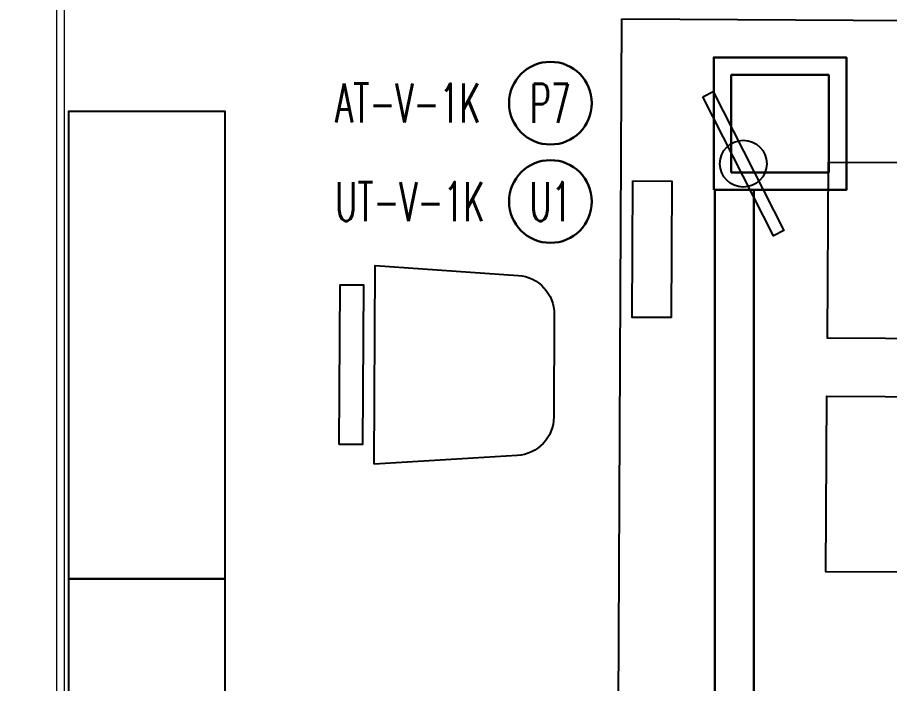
# Model space of a CAD drawing. Extents: x -1439 to 34962, y -872 to 8330.
# Drawn here: x 18085.8 to 18309.5, y 3697.7 to 3868.5 of the extents above; entities that cross this region are included whole.
import ezdxf
from ezdxf.enums import TextEntityAlignment as Align

# ---------------------------------------------------------------- set-up
doc = ezdxf.new("R2010")
doc.units = 0
doc.layers.get('0').update_dxf_attribs({"color": 9, "lineweight": 9})
for name, color, linetype, lineweight in [('00', 9, 'Continuous', 9), ('05', 9, 'Continuous', 9), ('14', 9, 'Continuous', 9), ('E-KABLO', 7, 'Continuous', 30), ('E-YAZI', 7, 'Continuous', 30)]:
    doc.layers.add(name, color=color, linetype=linetype, lineweight=lineweight)
doc.styles.add('E-YAZI', font='txttw.shx')

# ---------------------------------------------------------------- blocks, each defined once
blk = doc.blocks.new('m-vw-sandalye-02')
at = {"lineweight": -3, "ltscale": 0.5}
for points in [[(-22.5, 0), (-22.5, -5), (22.5, -5), (22.5, 0)], [(-22.5, -5), (22.5, -5), (22.5, -50), (-22.5, -50)]]:
    blk.add_lwpolyline(points, close=True, dxfattribs=at)
blk = doc.blocks.new('m-vw-sandalye')
at = {"lineweight": -3, "ltscale": 0.5}
blk.add_lwpolyline([(-20.5, 0), (20.5, 0), (20.5, -6), (-20.5, -6)], close=True, dxfattribs=at)
blk.add_lwpolyline([(-25.5, -9), (25.5, -9), (23.11, -45.65, -0.395265), (13.13, -55), (-13.13, -55, -0.395265), (-23.11, -45.65)], format="xyb", close=True, dxfattribs=at)
blk = doc.blocks.new('m-vw-çalışma-p-01')
at = {"lineweight": -3, "ltscale": 0.5}
for p, q in [((11.93, 179.03), (91.93, 179.03)), ((11.93, -0.97), (11.93, 179.03)), ((91.93, 179.03), (91.93, -0.97)), ((91.93, -0.97), (11.93, -0.97))]:
    blk.add_line(p, q, dxfattribs=at)
for points in [[(32.8, 159.16), (35.47, 160.53), (53.74, 124.95), (51.08, 123.58)], [(15, 137.5), (25, 137.5), (25, 102.5), (15, 102.5)]]:
    blk.add_lwpolyline(points, close=True, dxfattribs=at)
blk.add_circle((43.27, 142.05), 6, dxfattribs=at)
at = {"lineweight": -3, "ltscale": 0.5, "xscale": -1, "rotation": 270}
blk.add_blockref('m-vw-sandalye-02', (115, 120), dxfattribs=at)
at = {"lineweight": -3, "rotation": 90}
blk.add_blockref('m-vw-sandalye', (-60, 90), dxfattribs=at)
at = {"lineweight": -3, "ltscale": 0.5, "rotation": 270}
blk.add_blockref('m-vw-sandalye-02', (115, 60), dxfattribs=at)
blk = doc.blocks.new('m-çalışma dolap modül')
at = {"lineweight": -3, "ltscale": 0.5}
blk.add_lwpolyline([(0, 40), (120, 40), (120, 0), (0, 0)], close=True, dxfattribs=at)
blk = doc.blocks.new('E-DÖŞEME BUAT')
at = {"layer": 'E-YAZI', "color": 3}
blk.add_lwpolyline([(-34, 34), (0, 34), (0, 0), (-34, 0)], close=True, dxfattribs=at)
at = {"layer": 'E-YAZI', "color": 5}
blk.add_lwpolyline([(-29.5, 29.5), (-4.5, 29.5), (-4.5, 4.5), (-29.5, 4.5)], close=True, dxfattribs=at)

msp = doc.modelspace()

# ---------------------------------------------------------------- linework, layer by layer
at = {"layer": '00'}
msp.add_lwpolyline([(17680.84, 3892.5), (18173.34, 3892.5), (18173.34, 3872.5), (18095.84, 3872.5), (18095.84, 3362.5), (18480.84, 3362.5), (18480.84, 3297.5), (18465.84, 3297.5), (18465.84, 3347.5), (18340.84, 3347.5), (18340.84, 3157.5), (18400.84, 3157.5), (18400.84, 3142.5), (18277.64, 3142.5), (18277.64, 3157.5), (18325.84, 3157.5), (18325.84, 3347.5)], dxfattribs=at)
at = {"layer": '14'}
msp.add_lwpolyline([(18175.34, 3888.7), (18175.34, 3870.5), (18097.84, 3870.5), (18097.84, 3364.5), (18482.84, 3364.5), (18482.84, 3297.5)], dxfattribs=at)
at = {"layer": 'E-KABLO', "color": 6, "ltscale": 40}
msp.add_line((18264.7, 3386.98), (18264.7, 3824.26), dxfattribs=at)
at = {"layer": 'E-KABLO', "color": 4, "ltscale": 40}
msp.add_line((18274.7, 3386.98), (18274.7, 3824.26), dxfattribs=at)
at = {"layer": 'E-KABLO', "color": 7, "linetype": 'Continuous'}
for centre in [(18222.52, 3846.51), (18222.52, 3821.29)]:
    msp.add_circle(centre, 10.61, dxfattribs=at)

# ---------------------------------------------------------------- block references
at = {"layer": '05', "lineweight": -3}
for name, p, rotation in [('m-vw-çalışma-p-01', (18228, 3689.16), 359.7121729643964), ('m-çalışma dolap modül', (18139.01, 3724.5), 90), ('m-çalışma dolap modül', (18139.01, 3604.5), 90)]:
    msp.add_blockref(name, p, dxfattribs=dict(at, rotation=rotation))
at = {"layer": 'E-YAZI', "color": 1, "xscale": -1, "rotation": 180}
msp.add_blockref('E-DÖŞEME BUAT', (18298.41, 3858.26), dxfattribs=at)

# ---------------------------------------------------------------- texts
at = {"layer": 'E-KABLO', "color": 3, "linetype": 'Continuous', "style": 'E-YAZI', "width": 0.6}
for s, p in [('P7', (18222.52, 3846.51)), ('U1', (18222.52, 3821.29))]:
    msp.add_text(s, height=10, dxfattribs=at).set_placement(p, align=Align.MIDDLE_CENTER)
at = {"layer": 'E-YAZI', "color": 3, "style": 'E-YAZI', "width": 0.6}
for s, p in [('AT-V-1K', (18167.34, 3841.52, 0)), ('UT-V-1K', (18167.34, 3816.29, 0))]:
    msp.add_text(s, height=10, dxfattribs=at).set_placement(p)

doc.saveas('drawing.dxf')
